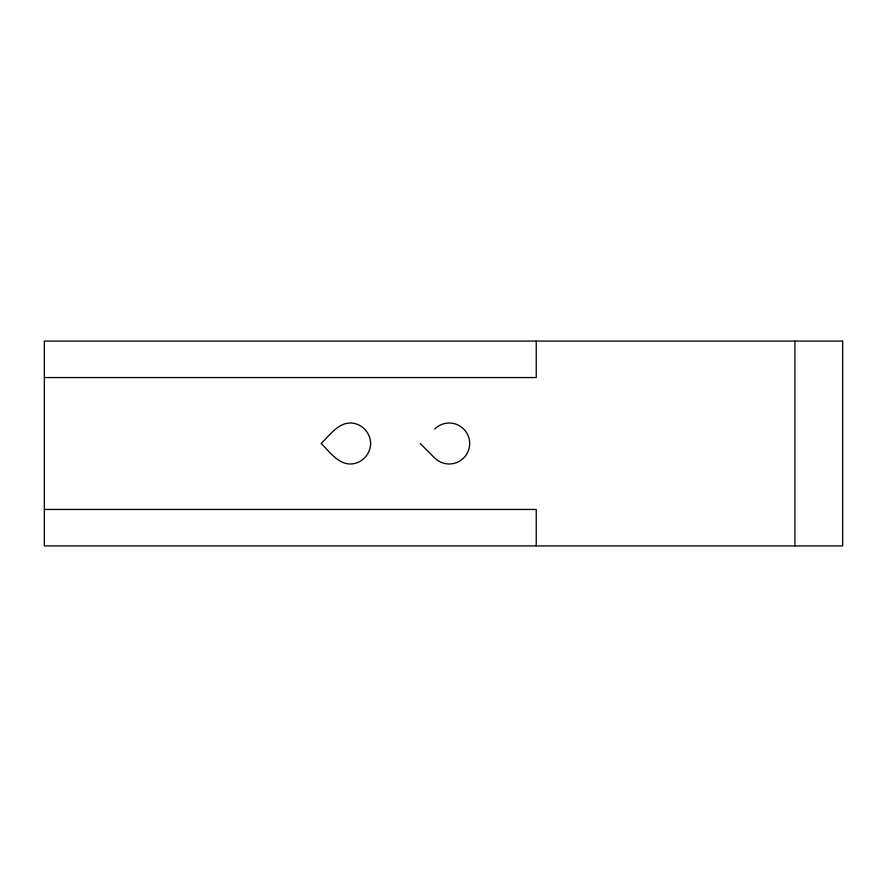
<?xml version="1.0" encoding="UTF-8"?>
<svg xmlns="http://www.w3.org/2000/svg" width="887" height="887" viewBox="0 0 887 887"><rect width="100%" height="100%" fill="white"/><g stroke="black" fill="none" stroke-linecap="round" stroke-linejoin="round"><path stroke-width="1.33" d="M44.35 377.552L536.236 377.552L536.236 341.096M44.35 509.448L536.236 509.448L536.236 545.904M420.216 443.5L434.708 457.98A20.479 20.479 0 0 0 463.668 457.98A20.479 20.479 0 0 0 463.668 429.02A20.479 20.479 0 0 0 434.708 429.02M794.929 341.096L794.929 545.904M370.622 443.5C370.566 452.558 364.169 460.896 355.443 463.28C340.386 467.482 330.374 452.448 321.172 443.5C330.374 434.552 340.386 419.518 355.443 423.72C364.169 426.104 370.566 434.442 370.622 443.5M842.65 341.096L44.35 341.096L44.35 545.904L842.65 545.904L842.65 341.096"/></g></svg>
